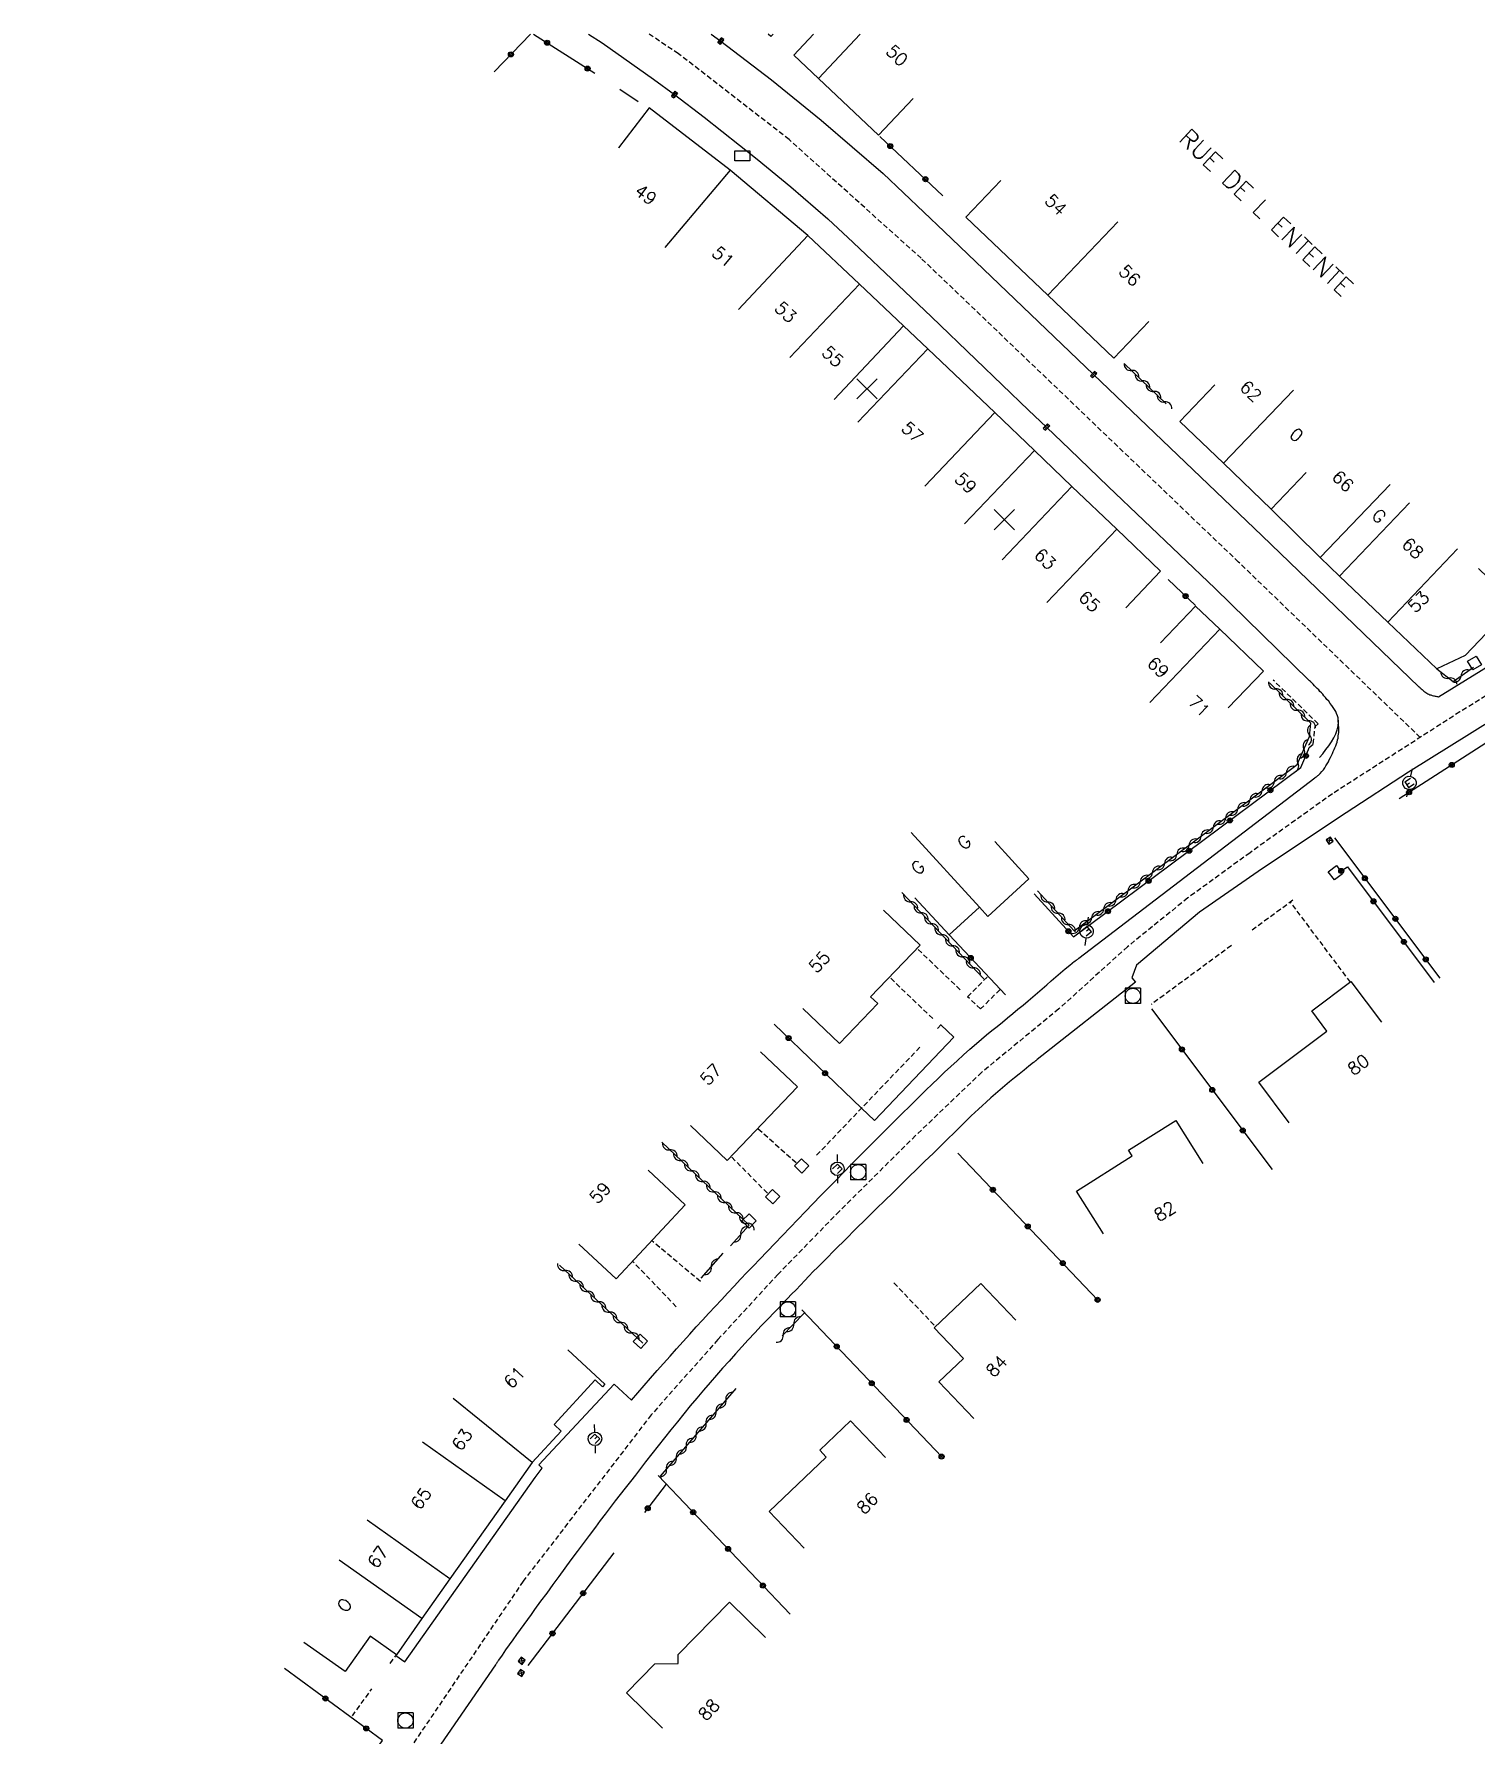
# Model space of a CAD drawing. Header units: millimetres. Extents: x 133016 to 134000, y 142000 to 143000.
# Drawn here: x 133298.5 to 133440.9, y 142832.2 to 143000 of the extents above; entities that cross this region are included whole.
import ezdxf
from ezdxf.enums import TextEntityAlignment as Align

# ---------------------------------------------------------------- set-up
doc = ezdxf.new("R2010")
doc.units = ezdxf.units.MM
doc.linetypes.add('DASHED', pattern=[0.75, 0.5, -0.25])
doc.layers.get('0').update_dxf_attribs({"linetype": 'CONTINUOUS'})
for name, color, linetype in [('W0001', 6, 'DASHED'), ('W0008', 7, 'CONTINUOUS'), ('W0100', 7, 'CONTINUOUS'), ('W0112', 1, 'DASHED'), ('W0310', 3, 'CONTINUOUS'), ('W0322', 7, 'CONTINUOUS'), ('W0330', 7, 'CONTINUOUS'), ('W0400', 7, 'CONTINUOUS'), ('W0420', 7, 'CONTINUOUS'), ('W0471', 7, 'CONTINUOUS'), ('W0989', 7, 'CONTINUOUS'), ('W0991', 7, 'CONTINUOUS'), ('W1102', 7, 'CONTINUOUS'), ('W1471', 7, 'CONTINUOUS')]:
    doc.layers.add(name, color=color, linetype=linetype)
doc.styles.get("Standard").update_dxf_attribs({"font": 'romans.shx', "width": 0.85})

# ---------------------------------------------------------------- blocks, each defined once
blk = doc.blocks.new('T400')
for p, q in [((-0.15, 0.3), (0.15, 0.3)), ((-0.15, -0.25), (-0.15, 0.3)), ((-0.15, 0.15), (0.15, 0.15)), ((-0.15, 0), (0.15, 0)), ((0.15, 0.3), (0.15, -0.25)), ((-0.15, -0.15), (0.15, -0.15)), ((-0.15, -0.25), (-0.15, -0.3)), ((-0.15, -0.3), (0.15, -0.3)), ((0.15, -0.3), (0.15, -0.25))]:
    blk.add_line(p, q)
blk = doc.blocks.new('T1471')
at = {"color": 0, "linetype": 'Continuous', "flags": 128}
blk.add_lwpolyline([(-0.75, -0.5), (-0.75, 0.5), (0.75, 0.5), (0.75, -0.5), (-0.75, -0.5)], dxfattribs=at)
blk = doc.blocks.new('t991o')
at = {"color": 0, "linetype": 'Continuous'}
for p, q in [((-1, 1), (1, -1)), ((-1, -1), (1, 1))]:
    blk.add_line(p, q, dxfattribs=at)
blk = doc.blocks.new('t310o')
at = {"color": 0, "linetype": 'Continuous'}
for centre, start, end in [((-0.5, 0.38), 216.8699, 323.1304), ((0.5, -0.37), 36.8699, 143.1303)]:
    blk.add_arc(centre, 0.625, start, end, dxfattribs=at)
blk = doc.blocks.new('t322o')
at = {"color": 0, "linetype": 'Continuous'}
for radius in [0.25, 0.15]:
    blk.add_circle((0, 0), radius, dxfattribs=at)
blk = doc.blocks.new('t112o')
at = {"color": 0, "linetype": 'Continuous'}
for p, q in [((-0.5, 0.5), (0.5, 0.5)), ((-0.5, -0.5), (-0.5, 0.5)), ((0.5, 0.5), (0.5, -0.5)), ((0.5, -0.5), (-0.5, -0.5))]:
    blk.add_line(p, q, dxfattribs=at)
blk = doc.blocks.new('T471')
for p, q in [((-0.333334, 0.333334), (-0.333334, -0.333334)), ((-0.333334, 0.333334), (0.333334, 0.333334)), ((-0.333334, 0), (0, 0)), ((0.500001, 0.500001), (1.000002, 1.000002)), ((-0.500001, -0.500001), (-1.000002, -1.000002)), ((-0.333334, -0.333334), (0.333334, -0.333334))]:
    blk.add_line(p, q)
blk.add_ellipse((0, 0), major_axis=(0.471405, 0.471405), ratio=1, start_param=5.4977871438, end_param=11.780972451)
blk = doc.blocks.new('T420')
for p, q in [((0.75, 0.75), (-0.75, 0.75)), ((-0.75, 0.75), (-0.75, -0.75)), ((0.75, 0.75), (0.75, -0.75)), ((0.75, -0.75), (-0.75, -0.75))]:
    blk.add_line(p, q)
blk.add_ellipse((0, 0), major_axis=(-0.53, 0.53), ratio=1, start_param=3.926991, end_param=10.210176)
blk = doc.blocks.new('t330o')
at = {"color": 0, "linetype": 'Continuous'}
for p, q in [((0.25, -0.25), (-0.25, 0.25)), ((-0.25, -0.25), (0.25, 0.25)), ((-0.25, 0.25), (-0.25, -0.25)), ((0.25, 0.25), (-0.25, 0.25)), ((0.25, -0.25), (0.25, 0.25)), ((-0.25, -0.25), (0.25, -0.25)), ((-0.25, -0.25), (-0.25, -0.25))]:
    blk.add_line(p, q, dxfattribs=at)

msp = doc.modelspace()

# ---------------------------------------------------------------- linework, layer by layer
at = {"layer": 'W0001'}
for points in [[(133550.3, 143000), (133518.09, 142980.6), (133508.23, 142975.72), (133439.31, 142933.11), (133426.73, 142925.03), (133418.59, 142919.22), (133412.45, 142914.75), (133406.5, 142909.94), (133399.72, 142903.81), (133392.11, 142897.55), (133385.58, 142891.31), (133378.06, 142883.85), (133371.98, 142877.61), (133366.06, 142871.17), (133359.47, 142863.74), (133346.83, 142847.33), (133335.13, 142830.05), (133313.63, 142799.42), (133307.94, 142791.81), (133295.81, 142775.91)], [(133417.46, 142947.9), (133386.13, 142977.87), (133373.09, 142989.58), (133362.17, 142998.05), (133359.25, 143000)], [(133435.39, 142930.6), (133417.46, 142947.9)]]:
    msp.add_lwpolyline(points, dxfattribs=at)
at = {"layer": 'W0008'}
for points in [[(133353.3, 143000), (133354.63, 142999.13), (133359.71, 142995.54), (133361.78, 142994.02), (133364.72, 142991.8), (133369.92, 142987.66), (133373.27, 142984.91), (133376.9, 142981.78), (133379.42, 142979.43), (133383.86, 142975.21), (133387.14, 142972.09), (133391.53, 142967.88), (133396.71, 142962.89), (133398.5, 142961.22), (133400.79, 142959.01), (133404.6, 142955.36), (133415.15, 142945.29)], [(133365.39, 143000), (133366.34, 142999.31), (133371.35, 142995.49), (133376.26, 142991.5), (133382.37, 142986.25), (133388.4, 142980.53), (133403.15, 142966.39), (133419.77, 142950.51)], [(133419.77, 142950.51), (133435.27, 142935.6), (133435.28, 142935.6), (133435.3, 142935.58), (133435.31, 142935.56), (133435.31, 142935.55), (133435.33, 142935.53), (133435.34, 142935.53), (133435.36, 142935.52), (133435.38, 142935.5), (133435.39, 142935.49), (133435.39, 142935.49), (133435.39, 142935.49), (133435.48, 142935.39), (133435.58, 142935.31), (133435.66, 142935.25), (133435.75, 142935.17), (133435.84, 142935.1), (133435.94, 142935.03), (133436.05, 142934.97), (133436.14, 142934.91), (133436.25, 142934.86), (133436.34, 142934.81), (133436.34, 142934.81), (133436.44, 142934.78), (133436.52, 142934.75), (133436.59, 142934.74), (133436.69, 142934.7), (133436.77, 142934.69), (133436.86, 142934.67), (133436.94, 142934.66), (133437.03, 142934.64), (133437.11, 142934.63), (133437.2, 142934.61), (133465.55, 142952.11)], [(133425.45, 142928.6), (133425.77, 142928.99), (133426.08, 142929.39), (133426.36, 142929.78), (133426.63, 142930.17), (133426.86, 142930.56), (133427.06, 142930.95), (133427.2, 142931.35), (133427.3, 142931.74), (133427.33, 142932.13), (133427.28, 142932.52), (133427.22, 142932.72), (133427.14, 142932.94), (133427.05, 142933.14), (133426.92, 142933.35), (133426.8, 142933.55), (133426.66, 142933.75), (133426.52, 142933.95), (133426.36, 142934.16), (133426.19, 142934.35), (133426.03, 142934.53), (133426.03, 142934.53), (133425.89, 142934.69), (133425.77, 142934.85), (133425.64, 142934.99), (133425.5, 142935.14), (133425.38, 142935.28), (133425.23, 142935.42), (133425.09, 142935.56), (133424.97, 142935.7), (133424.83, 142935.85), (133424.69, 142935.99), (133424.66, 142936), (133424.64, 142936.03), (133424.61, 142936.06), (133424.58, 142936.1), (133424.55, 142936.11), (133424.52, 142936.14), (133424.5, 142936.17), (133424.47, 142936.19), (133424.44, 142936.22), (133424.41, 142936.25), (133415.15, 142945.29)], [(133451.09, 142937.67), (133434.23, 142927.16), (133428.09, 142923.16), (133428.09, 142923.14), (133419.84, 142917.66), (133413.59, 142913.36), (133413.59, 142913.35), (133407.38, 142908.13), (133406.94, 142906.88), (133407.27, 142906.45), (133397.59, 142898.81), (133397.56, 142898.78), (133397.52, 142898.75), (133397.48, 142898.72), (133397.45, 142898.69), (133397.42, 142898.67), (133397.38, 142898.64), (133397.34, 142898.61), (133397.31, 142898.58), (133397.28, 142898.55), (133397.23, 142898.53), (133396.77, 142898.14), (133396.28, 142897.77), (133395.81, 142897.38), (133395.33, 142897), (133394.86, 142896.61), (133394.39, 142896.22), (133393.92, 142895.81), (133393.47, 142895.42), (133393, 142895.02), (133392.55, 142894.61), (133392.55, 142894.61), (133392.17, 142894.27), (133391.8, 142893.92), (133391.44, 142893.58), (133391.06, 142893.24), (133390.7, 142892.88), (133390.34, 142892.53), (133389.97, 142892.17), (133389.61, 142891.81), (133389.25, 142891.45), (133388.89, 142891.11), (133388.89, 142891.11), (133388.09, 142890.33), (133387.3, 142889.55), (133386.5, 142888.77), (133385.7, 142888), (133384.91, 142887.22), (133384.11, 142886.44), (133383.33, 142885.66), (133382.53, 142884.89), (133381.73, 142884.11), (133380.94, 142883.33), (133380.94, 142883.33), (133380.44, 142882.83), (133379.92, 142882.33), (133379.42, 142881.83), (133378.92, 142881.33), (133378.42, 142880.83), (133377.91, 142880.33), (133377.41, 142879.83), (133376.91, 142879.31), (133376.41, 142878.81), (133375.92, 142878.31), (133375.48, 142877.88), (133375.05, 142877.42), (133374.63, 142876.99), (133374.2, 142876.55), (133373.77, 142876.1), (133373.34, 142875.66), (133372.92, 142875.22), (133372.48, 142874.77), (133372.06, 142874.31), (133371.64, 142873.88), (133371.64, 142873.88), (133371, 142873.19), (133370.34, 142872.52), (133369.7, 142871.83), (133369.06, 142871.14), (133368.42, 142870.45), (133367.8, 142869.77), (133367.16, 142869.06), (133366.53, 142868.36), (133365.91, 142867.66), (133365.3, 142866.95), (133364.64, 142866.19), (133363.98, 142865.41), (133363.33, 142864.63), (133362.69, 142863.85), (133362.06, 142863.06), (133361.42, 142862.27), (133360.8, 142861.49), (133360.16, 142860.69), (133359.53, 142859.89), (133358.91, 142859.1), (133358.91, 142859.1), (133358.41, 142858.45), (133357.91, 142857.81), (133357.42, 142857.17), (133356.92, 142856.53), (133356.42, 142855.89), (133355.92, 142855.25), (133355.44, 142854.61), (133354.94, 142853.95), (133354.45, 142853.31), (133353.97, 142852.67), (133353.97, 142852.67), (133353.36, 142851.86), (133352.75, 142851.05), (133352.16, 142850.25), (133351.55, 142849.44), (133350.95, 142848.63), (133350.36, 142847.81), (133349.77, 142847), (133349.16, 142846.17), (133348.56, 142845.36), (133347.97, 142844.55), (133347.61, 142844.05), (133347.25, 142843.55), (133346.89, 142843.06), (133346.53, 142842.56), (133346.17, 142842.06), (133345.81, 142841.56), (133345.45, 142841.05), (133345.09, 142840.55), (133344.75, 142840.05), (133344.41, 142839.53), (133344.38, 142839.49), (133344.34, 142839.44), (133344.31, 142839.39), (133344.28, 142839.36), (133344.25, 142839.31), (133344.22, 142839.27), (133344.19, 142839.22), (133344.16, 142839.17), (133344.13, 142839.13), (133344.09, 142839.08)], [(133334.27, 142840), (133335.16, 142839.38), (133348.03, 142857.58), (133348.72, 142858.5), (133348.38, 142858.83), (133355.81, 142866.78), (133357.52, 142865.2), (133358.16, 142865.92), (133358.78, 142866.66), (133359.42, 142867.38), (133360.06, 142868.11), (133360.7, 142868.83), (133361.34, 142869.55), (133361.98, 142870.27), (133362.63, 142870.99), (133363.28, 142871.7), (133363.92, 142872.42), (133363.92, 142872.42), (133364.55, 142873.1), (133365.17, 142873.78), (133365.78, 142874.45), (133366.41, 142875.11), (133367.05, 142875.78), (133367.67, 142876.45), (133368.3, 142877.13), (133368.92, 142877.78), (133369.56, 142878.45), (133370.19, 142879.11), (133371.69, 142880.67), (133373.19, 142882.25), (133374.7, 142883.8), (133376.2, 142885.36), (133377.72, 142886.92), (133379.25, 142888.47), (133380.77, 142890), (133382.31, 142891.55), (133383.84, 142893.08), (133385.39, 142894.6), (133386, 142895.19), (133386.59, 142895.78), (133387.2, 142896.38), (133387.81, 142896.95), (133388.44, 142897.55), (133389.05, 142898.13), (133389.67, 142898.69), (133390.3, 142899.27), (133390.94, 142899.83), (133391.58, 142900.38), (133392.08, 142900.81), (133392.59, 142901.24), (133393.11, 142901.66), (133393.63, 142902.08), (133394.14, 142902.5), (133394.66, 142902.92), (133395.17, 142903.35), (133395.67, 142903.77), (133396.19, 142904.19), (133396.7, 142904.61), (133397.16, 142905), (133397.61, 142905.39), (133398.06, 142905.8), (133398.52, 142906.19), (133398.97, 142906.58), (133399.42, 142906.97), (133399.89, 142907.36), (133400.34, 142907.75), (133400.81, 142908.13), (133401.28, 142908.5), (133401.33, 142908.53), (133401.36, 142908.56), (133401.41, 142908.6), (133401.45, 142908.63), (133401.48, 142908.66), (133401.53, 142908.69), (133401.58, 142908.72), (133401.61, 142908.75), (133401.66, 142908.78), (133401.7, 142908.81), (133425, 142926.61), (133425, 142926.61), (133425.03, 142926.64), (133425.08, 142926.67), (133425.11, 142926.7), (133425.16, 142926.72), (133425.19, 142926.75), (133425.23, 142926.78), (133425.27, 142926.81), (133425.3, 142926.85), (133425.34, 142926.88), (133425.38, 142926.91), (133425.53, 142927.05), (133425.69, 142927.22), (133425.83, 142927.39), (133425.97, 142927.58), (133426.09, 142927.78), (133426.22, 142927.99), (133426.33, 142928.19), (133426.42, 142928.39), (133426.53, 142928.61), (133426.64, 142928.81), (133426.72, 142929.02), (133426.81, 142929.2), (133426.89, 142929.39), (133426.97, 142929.58), (133427.05, 142929.77), (133427.13, 142929.95), (133427.19, 142930.14), (133427.23, 142930.35), (133427.28, 142930.53), (133427.31, 142930.74), (133427.34, 142930.91), (133427.36, 142931.08), (133427.36, 142931.25), (133427.36, 142931.44), (133427.36, 142931.61), (133427.34, 142931.8), (133427.33, 142931.97), (133427.31, 142932.16), (133427.3, 142932.33), (133427.28, 142932.52)], [(133380.25, 142894), (133381.53, 142892.78), (133389.34, 142901.02), (133388.08, 142902.22)], [(133344.09, 142839.08), (133331.27, 142820.45), (133327.09, 142814.42), (133327.09, 142814.42), (133320.13, 142804.49), (133315.14, 142797.67), (133304, 142783), (133287.98, 142762.74)]]:
    msp.add_lwpolyline(points, dxfattribs=at)
at = {"layer": 'W0100'}
for points in [[(133375.51, 143000), (133373.54, 142997.92), (133375.98, 142995.61), (133381.9, 142990.01), (133385.34, 142993.64), (133385.34, 142993.64), (133385.34, 142993.64), (133385.34, 142993.64), (133385.34, 142993.64), (133385.34, 142993.64), (133385.34, 142993.64), (133385.34, 142993.64), (133385.34, 142993.64), (133385.34, 142993.64), (133385.34, 142993.64), (133385.34, 142993.64), (133385.34, 142993.64), (133385.34, 142993.64), (133385.34, 142993.64), (133385.34, 142993.64), (133385.34, 142993.64), (133385.34, 142993.64), (133385.34, 142993.64), (133385.34, 142993.64), (133385.34, 142993.64), (133385.34, 142993.64), (133385.34, 142993.64), (133385.34, 142993.64), (133385.34, 142993.64), (133385.34, 142993.64), (133385.34, 142993.64), (133385.34, 142993.64), (133385.34, 142993.64), (133385.34, 142993.64), (133385.34, 142993.64), (133385.34, 142993.64), (133385.34, 142993.64), (133385.34, 142993.64), (133385.34, 142993.64), (133385.34, 142993.64), (133385.34, 142993.64), (133385.34, 142993.64), (133385.34, 142993.64), (133385.34, 142993.64), (133385.34, 142993.64), (133385.34, 142993.64), (133385.34, 142993.64), (133385.34, 142993.64), (133385.34, 142993.64), (133385.34, 142993.64), (133385.34, 142993.64), (133385.34, 142993.64), (133385.34, 142993.64), (133385.34, 142993.64), (133385.34, 142993.64), (133385.34, 142993.64), (133385.34, 142993.64), (133385.34, 142993.64), (133385.34, 142993.64), (133385.34, 142993.64), (133385.34, 142993.64), (133385.34, 142993.64), (133385.34, 142993.64), (133385.34, 142993.64), (133385.34, 142993.64), (133385.34, 142993.64), (133385.34, 142993.64), (133385.34, 142993.64), (133385.34, 142993.64), (133385.34, 142993.64), (133385.34, 142993.64), (133385.34, 142993.64), (133385.34, 142993.64), (133385.34, 142993.64), (133385.34, 142993.64), (133385.34, 142993.64), (133385.34, 142993.64), (133385.34, 142993.64), (133385.34, 142993.64), (133385.34, 142993.64), (133385.34, 142993.64), (133385.34, 142993.64), (133385.34, 142993.64), (133385.34, 142993.64), (133385.34, 142993.64), (133385.34, 142993.64), (133385.34, 142993.64), (133385.34, 142993.64), (133385.34, 142993.64), (133385.34, 142993.64), (133385.34, 142993.64), (133385.34, 142993.64), (133385.34, 142993.64), (133385.34, 142993.64), (133385.34, 142993.64), (133385.34, 142993.64), (133385.34, 142993.64), (133385.34, 142993.64), (133385.34, 142993.64), (133385.34, 142993.64), (133385.34, 142993.64), (133385.34, 142993.64), (133385.34, 142993.64), (133385.34, 142993.64), (133385.34, 142993.64), (133385.34, 142993.64), (133385.34, 142993.64), (133385.34, 142993.64), (133385.34, 142993.64), (133385.34, 142993.64), (133385.34, 142993.64), (133385.34, 142993.64), (133385.34, 142993.64), (133385.34, 142993.64), (133385.34, 142993.64), (133385.34, 142993.64), (133385.34, 142993.64), (133385.34, 142993.64), (133385.34, 142993.64), (133385.34, 142993.64)], [(133406.32, 142943.39), (133409.77, 142947), (133405.43, 142951.15), (133401.01, 142955.36), (133397.33, 142958.89), (133393.4, 142962.64), (133386.79, 142968.93), (133384.39, 142971.2), (133380.04, 142975.33), (133374.94, 142980.12), (133367.27, 142986.57), (133359.29, 142992.73), (133356.24, 142988.77), (133356.24, 142988.77), (133356.24, 142988.77), (133356.24, 142988.77), (133356.24, 142988.77), (133356.24, 142988.77), (133356.24, 142988.77), (133356.24, 142988.77), (133356.24, 142988.77), (133356.24, 142988.77), (133356.24, 142988.77), (133356.24, 142988.77), (133356.24, 142988.77), (133356.24, 142988.77), (133356.24, 142988.77), (133356.24, 142988.77), (133356.24, 142988.77), (133356.24, 142988.77), (133356.24, 142988.77), (133356.24, 142988.77), (133356.24, 142988.77), (133356.24, 142988.77), (133356.24, 142988.77), (133356.24, 142988.77), (133356.24, 142988.77), (133356.24, 142988.77), (133356.24, 142988.77), (133356.24, 142988.77), (133356.24, 142988.77), (133356.24, 142988.77), (133356.24, 142988.77), (133356.24, 142988.77), (133356.24, 142988.77), (133356.24, 142988.77), (133356.24, 142988.77), (133356.24, 142988.77), (133356.24, 142988.77), (133356.24, 142988.77), (133356.24, 142988.77), (133356.24, 142988.77), (133356.24, 142988.77), (133356.24, 142988.77), (133356.24, 142988.77), (133356.24, 142988.77), (133356.24, 142988.77), (133356.24, 142988.77), (133356.24, 142988.77), (133356.24, 142988.77), (133356.24, 142988.77), (133356.24, 142988.77), (133356.24, 142988.77), (133356.24, 142988.77), (133356.24, 142988.77), (133356.24, 142988.77), (133356.24, 142988.77), (133356.24, 142988.77), (133356.24, 142988.77), (133356.24, 142988.77), (133356.24, 142988.77), (133356.24, 142988.77), (133356.24, 142988.77), (133356.24, 142988.77), (133356.24, 142988.77), (133356.24, 142988.77), (133356.24, 142988.77), (133356.24, 142988.77), (133356.24, 142988.77), (133356.24, 142988.77), (133356.24, 142988.77), (133356.24, 142988.77), (133356.24, 142988.77), (133356.24, 142988.77), (133356.24, 142988.77), (133356.24, 142988.77), (133356.24, 142988.77), (133356.24, 142988.77), (133356.24, 142988.77), (133356.24, 142988.77), (133356.24, 142988.77), (133356.24, 142988.77), (133356.24, 142988.77), (133356.24, 142988.77), (133356.24, 142988.77), (133356.24, 142988.77), (133356.24, 142988.77), (133356.24, 142988.77), (133356.24, 142988.77), (133356.24, 142988.77), (133356.24, 142988.77), (133356.24, 142988.77), (133356.24, 142988.77), (133356.24, 142988.77), (133356.24, 142988.77), (133356.24, 142988.77), (133356.24, 142988.77), (133356.24, 142988.77), (133356.24, 142988.77), (133356.24, 142988.77), (133356.24, 142988.77), (133356.24, 142988.77), (133356.24, 142988.77), (133356.24, 142988.77), (133356.24, 142988.77), (133356.24, 142988.77), (133356.24, 142988.77), (133356.24, 142988.77), (133356.24, 142988.77), (133356.24, 142988.77)], [(133394, 142985.56), (133390.55, 142981.94), (133398.64, 142974.22), (133405.15, 142968), (133408.6, 142971.62), (133408.6, 142971.62), (133408.6, 142971.62), (133408.6, 142971.62), (133408.6, 142971.62), (133408.6, 142971.62), (133408.6, 142971.62), (133408.6, 142971.62), (133408.6, 142971.62), (133408.6, 142971.62), (133408.6, 142971.62), (133408.6, 142971.62), (133408.6, 142971.62), (133408.6, 142971.62), (133408.6, 142971.62), (133408.6, 142971.62), (133408.6, 142971.62), (133408.6, 142971.62), (133408.6, 142971.62), (133408.6, 142971.62), (133408.6, 142971.62), (133408.6, 142971.62), (133408.6, 142971.62), (133408.6, 142971.62), (133408.6, 142971.62), (133408.6, 142971.62), (133408.6, 142971.62), (133408.6, 142971.62), (133408.6, 142971.62), (133408.6, 142971.62), (133408.6, 142971.62), (133408.6, 142971.62), (133408.6, 142971.62), (133408.6, 142971.62), (133408.6, 142971.62), (133408.6, 142971.62), (133408.6, 142971.62), (133408.6, 142971.62), (133408.6, 142971.62), (133408.6, 142971.62), (133408.6, 142971.62), (133408.6, 142971.62), (133408.6, 142971.62), (133408.6, 142971.62), (133408.6, 142971.62), (133408.6, 142971.62), (133408.6, 142971.62), (133408.6, 142971.62), (133408.6, 142971.62), (133408.6, 142971.62), (133408.6, 142971.62), (133408.6, 142971.62), (133408.6, 142971.62), (133408.6, 142971.62), (133408.6, 142971.62), (133408.6, 142971.62), (133408.6, 142971.62), (133408.6, 142971.62), (133408.6, 142971.62), (133408.6, 142971.62), (133408.6, 142971.62), (133408.6, 142971.62), (133408.6, 142971.62), (133408.6, 142971.62), (133408.6, 142971.62), (133408.6, 142971.62), (133408.6, 142971.62), (133408.6, 142971.62), (133408.6, 142971.62), (133408.6, 142971.62), (133408.6, 142971.62), (133408.6, 142971.62), (133408.6, 142971.62), (133408.6, 142971.62), (133408.6, 142971.62), (133408.6, 142971.62), (133408.6, 142971.62), (133408.6, 142971.62), (133408.6, 142971.62), (133408.6, 142971.62), (133408.6, 142971.62), (133408.6, 142971.62), (133408.6, 142971.62), (133408.6, 142971.62), (133408.6, 142971.62), (133408.6, 142971.62), (133408.6, 142971.62), (133408.6, 142971.62), (133408.6, 142971.62), (133408.6, 142971.62), (133408.6, 142971.62), (133408.6, 142971.62), (133408.6, 142971.62), (133408.6, 142971.62), (133408.6, 142971.62), (133408.6, 142971.62), (133408.6, 142971.62), (133408.6, 142971.62), (133408.6, 142971.62), (133408.6, 142971.62), (133408.6, 142971.62), (133408.6, 142971.62), (133408.6, 142971.62), (133408.6, 142971.62), (133408.6, 142971.62), (133408.6, 142971.62), (133408.6, 142971.62), (133408.6, 142971.62), (133408.6, 142971.62), (133408.6, 142971.62), (133408.6, 142971.62), (133408.6, 142971.62), (133408.6, 142971.62), (133408.6, 142971.62), (133408.6, 142971.62), (133408.6, 142971.62)], [(133415.12, 142965.39), (133411.67, 142961.78), (133415.98, 142957.64), (133420.69, 142953.13), (133424.15, 142956.74), (133424.15, 142956.74), (133424.15, 142956.74), (133424.15, 142956.74), (133424.15, 142956.74), (133424.15, 142956.74), (133424.15, 142956.74), (133424.15, 142956.74), (133424.15, 142956.74), (133424.15, 142956.74), (133424.15, 142956.74), (133424.15, 142956.74), (133424.15, 142956.74), (133424.15, 142956.74), (133424.15, 142956.74), (133424.15, 142956.74), (133424.15, 142956.74), (133424.15, 142956.74), (133424.15, 142956.74), (133424.15, 142956.74), (133424.15, 142956.74), (133424.15, 142956.74), (133424.15, 142956.74), (133424.15, 142956.74), (133424.15, 142956.74), (133424.15, 142956.74), (133424.15, 142956.74), (133424.15, 142956.74), (133424.15, 142956.74), (133424.15, 142956.74), (133424.15, 142956.74), (133424.15, 142956.74), (133424.15, 142956.74), (133424.15, 142956.74), (133424.15, 142956.74), (133424.15, 142956.74), (133424.15, 142956.74), (133424.15, 142956.74), (133424.15, 142956.74), (133424.15, 142956.74), (133424.15, 142956.74), (133424.15, 142956.74), (133424.15, 142956.74), (133424.15, 142956.74), (133424.15, 142956.74), (133424.15, 142956.74), (133424.15, 142956.74), (133424.15, 142956.74), (133424.15, 142956.74), (133424.15, 142956.74), (133424.15, 142956.74), (133424.15, 142956.74), (133424.15, 142956.74), (133424.15, 142956.74), (133424.15, 142956.74), (133424.15, 142956.74), (133424.15, 142956.74), (133424.15, 142956.74), (133424.15, 142956.74), (133424.15, 142956.74), (133424.15, 142956.74), (133424.15, 142956.74), (133424.15, 142956.74), (133424.15, 142956.74), (133424.15, 142956.74), (133424.15, 142956.74), (133424.15, 142956.74), (133424.15, 142956.74), (133424.15, 142956.74), (133424.15, 142956.74), (133424.15, 142956.74), (133424.15, 142956.74), (133424.15, 142956.74), (133424.15, 142956.74), (133424.15, 142956.74), (133424.15, 142956.74), (133424.15, 142956.74), (133424.15, 142956.74), (133424.15, 142956.74), (133424.15, 142956.74), (133424.15, 142956.74), (133424.15, 142956.74), (133424.15, 142956.74), (133424.15, 142956.74), (133424.15, 142956.74), (133424.15, 142956.74), (133424.15, 142956.74), (133424.15, 142956.74), (133424.15, 142956.74), (133424.15, 142956.74), (133424.15, 142956.74), (133424.15, 142956.74), (133424.15, 142956.74), (133424.15, 142956.74), (133424.15, 142956.74), (133424.15, 142956.74), (133424.15, 142956.74), (133424.15, 142956.74), (133424.15, 142956.74), (133424.15, 142956.74), (133424.15, 142956.74), (133424.15, 142956.74), (133424.15, 142956.74), (133424.15, 142956.74), (133424.15, 142956.74), (133424.15, 142956.74), (133424.15, 142956.74), (133424.15, 142956.74), (133424.15, 142956.74), (133424.15, 142956.74), (133424.15, 142956.74), (133424.15, 142956.74), (133424.15, 142956.74), (133424.15, 142956.74), (133424.15, 142956.74), (133424.15, 142956.74)], [(133441.14, 142947.27), (133444.75, 142943.81), (133439.84, 142938.69), (133437.05, 142937.35), (133432.19, 142941.95), (133427.41, 142946.52), (133425.52, 142948.35), (133420.69, 142953.13)], [(133409.77, 142939.92), (133413.22, 142943.55), (133415.61, 142941.27), (133419.91, 142937.13), (133416.45, 142933.52)], [(133385.5, 142914.78), (133388.88, 142911.1), (133391.88, 142913.83), (133392.7, 142912.92), (133396.77, 142916.64), (133393.39, 142920.33)], [(133374.45, 142903.85), (133378.06, 142900.39), (133381.84, 142904.33), (133381.14, 142905), (133386.03, 142910.11), (133382.42, 142913.56)], [(133422.45, 142892.56), (133419.45, 142896.56), (133426.17, 142901.61), (133424.69, 142903.6), (133428.56, 142906.5), (133431.56, 142902.5)], [(133363.36, 142892.31), (133366.98, 142888.86), (133373.91, 142896.11), (133370.28, 142899.56)], [(133404.13, 142881.61), (133401.47, 142885.83), (133406.97, 142889.3), (133406.61, 142889.86), (133411.27, 142892.8), (133413.92, 142888.56)], [(133352.34, 142880.6), (133356, 142877.17), (133362.83, 142884.47), (133359.17, 142887.88)], [(133391.33, 142863.39), (133387.88, 142867.02), (133390.3, 142869.31), (133387.42, 142872.33), (133392.03, 142876.7), (133395.48, 142873.1)], [(133351.23, 142870.17), (133354.89, 142866.77), (133354.67, 142866.53), (133353.95, 142867.19), (133349.88, 142862.81), (133350.59, 142862.14), (133347.72, 142859.05), (133345.06, 142855.28), (133339.61, 142847.56), (133336.83, 142843.64), (133334.33, 142840.08), (133331.72, 142841.91), (133329.27, 142838.42), (133325.19, 142841.3)], [(133374.56, 142850.58), (133371.13, 142854.2), (133376.75, 142859.58), (133376.11, 142860.27), (133379.16, 142863.16), (133382.59, 142859.55)], [(133360.58, 142832.83), (133357.02, 142836.33), (133359.83, 142839.19), (133362.13, 142839.22), (133362.13, 142840.1), (133367.19, 142845.27), (133370.75, 142841.77)]]:
    msp.add_lwpolyline(points, dxfattribs=at)
at = {"layer": 'W0112'}
for points in [[(133371.28, 142999.75), (133371.01, 143000)], [(133371.28, 142999.75), (133371.51, 143000)], [(133424.38, 142929.41), (133424.44, 142929.61), (133424.84, 142929.97), (133425.02, 142931.66), (133425.31, 142931.95), (133420.89, 142936.24)], [(133422.83, 142914.52), (133418.61, 142911.44)], [(133428.5, 142906.45), (133422.58, 142914.35)], [(133416.75, 142910.06), (133408.84, 142904.25)], [(133389.98, 142905.69), (133385.72, 142909.78)], [(133387.27, 142902.85), (133383, 142906.94)], [(133393.91, 142905.72), (133392, 142903.8), (133390.7, 142905), (133392.69, 142907)], [(133387.75, 142901.88), (133388.14, 142902.31)], [(133375.81, 142889.36), (133386.13, 142900.17)], [(133373.78, 142888.61), (133369.98, 142892)], [(133370.94, 142885.63), (133367.36, 142889.25)], [(133364.34, 142876.91), (133359.52, 142880.94)], [(133361.94, 142874.41), (133357.63, 142878.92)], [(133383.44, 142876.77), (133387.55, 142872.44)], [(133333.72, 142839.22), (133334.33, 142840.08)], [(133329.97, 142834.05), (133331.91, 142836.72)]]:
    msp.add_lwpolyline(points, dxfattribs=at)
at = {"layer": 'W0310'}
for points in [[(133406.17, 142967.49), (133410.33, 142963.52), (133410.33, 142963.52), (133410.33, 142963.52), (133410.33, 142963.52), (133410.33, 142963.52), (133410.33, 142963.52), (133410.33, 142963.52), (133410.33, 142963.52), (133410.33, 142963.52), (133410.33, 142963.52), (133410.33, 142963.52), (133410.33, 142963.52), (133410.33, 142963.52), (133410.33, 142963.52), (133410.33, 142963.52), (133410.33, 142963.52), (133410.33, 142963.52), (133410.33, 142963.52), (133410.33, 142963.52), (133410.33, 142963.52), (133410.33, 142963.52), (133410.33, 142963.52), (133410.33, 142963.52), (133410.33, 142963.52), (133410.33, 142963.52), (133410.33, 142963.52), (133410.33, 142963.52), (133410.33, 142963.52), (133410.33, 142963.52), (133410.33, 142963.52), (133410.33, 142963.52), (133410.33, 142963.52), (133410.33, 142963.52), (133410.33, 142963.52), (133410.33, 142963.52), (133410.33, 142963.52), (133410.33, 142963.52), (133410.33, 142963.52), (133410.33, 142963.52), (133410.33, 142963.52), (133410.33, 142963.52), (133410.33, 142963.52), (133410.33, 142963.52), (133410.33, 142963.52), (133410.33, 142963.52), (133410.33, 142963.52), (133410.33, 142963.52), (133410.33, 142963.52), (133410.33, 142963.52), (133410.33, 142963.52), (133410.33, 142963.52), (133410.33, 142963.52), (133410.33, 142963.52), (133410.33, 142963.52), (133410.33, 142963.52), (133410.33, 142963.52), (133410.33, 142963.52), (133410.33, 142963.52), (133410.33, 142963.52), (133410.33, 142963.52), (133410.33, 142963.52), (133410.33, 142963.52), (133410.33, 142963.52), (133410.33, 142963.52), (133410.33, 142963.52), (133410.33, 142963.52), (133410.33, 142963.52), (133410.33, 142963.52), (133410.33, 142963.52), (133410.33, 142963.52), (133410.33, 142963.52), (133410.33, 142963.52), (133410.33, 142963.52), (133410.33, 142963.52), (133410.33, 142963.52), (133410.33, 142963.52), (133410.33, 142963.52), (133410.33, 142963.52), (133410.33, 142963.52), (133410.33, 142963.52), (133410.33, 142963.52), (133410.33, 142963.52), (133410.33, 142963.52), (133410.33, 142963.52), (133410.33, 142963.52), (133410.33, 142963.52), (133410.33, 142963.52), (133410.33, 142963.52), (133410.33, 142963.52), (133410.33, 142963.52), (133410.33, 142963.52), (133410.33, 142963.52), (133410.33, 142963.52), (133410.33, 142963.52), (133410.33, 142963.52), (133410.33, 142963.52), (133410.33, 142963.52), (133410.33, 142963.52), (133410.33, 142963.52), (133410.33, 142963.52)], [(133410.33, 142963.52), (133410.33, 142963.52), (133410.33, 142963.52), (133410.33, 142963.52), (133410.33, 142963.52), (133410.33, 142963.52), (133410.33, 142963.52), (133410.33, 142963.52), (133410.33, 142963.52), (133410.33, 142963.52), (133410.33, 142963.52), (133410.33, 142963.52), (133410.33, 142963.52), (133410.33, 142963.52), (133410.33, 142963.52), (133410.33, 142963.52), (133410.33, 142963.52), (133410.33, 142963.52), (133410.33, 142963.52), (133410.33, 142963.52)], [(133437.05, 142937.35), (133438.66, 142936.11), (133440.66, 142937.53)], [(133397.61, 142915.45), (133401.23, 142911.5), (133423.25, 142927.91), (133424.45, 142930.7), (133424.59, 142931.99), (133420.52, 142935.99)], [(133392.31, 142906.77), (133384.23, 142915.28)], [(133367.31, 142880.44), (133369.13, 142882.45), (133360.52, 142890.66)], [(133364.42, 142877.22), (133366.58, 142879.69)], [(133358.64, 142870.81), (133350.41, 142878.52)], [(133374.59, 142873.78), (133372.42, 142871.55)], [(133367.83, 142866.35), (133360.36, 142857.69)]]:
    msp.add_lwpolyline(points, dxfattribs=at)
at = {"layer": 'W0322'}
for points in [[(133343.98, 142996.27), (133347.56, 143000)], [(133347.84, 143000), (133353.92, 142996.13), (133353.92, 142996.13), (133353.92, 142996.13), (133353.92, 142996.13), (133353.92, 142996.13), (133353.92, 142996.13), (133353.92, 142996.13), (133353.92, 142996.13), (133353.92, 142996.13), (133353.92, 142996.13), (133353.92, 142996.13), (133353.92, 142996.13), (133353.92, 142996.13), (133353.92, 142996.13), (133353.92, 142996.13), (133353.92, 142996.13), (133353.92, 142996.13), (133353.92, 142996.13), (133353.92, 142996.13), (133353.92, 142996.13), (133353.92, 142996.13), (133353.92, 142996.13), (133353.92, 142996.13), (133353.92, 142996.13), (133353.92, 142996.13), (133353.92, 142996.13), (133353.92, 142996.13), (133353.92, 142996.13), (133353.92, 142996.13), (133353.92, 142996.13), (133353.92, 142996.13), (133353.92, 142996.13), (133353.92, 142996.13), (133353.92, 142996.13), (133353.92, 142996.13), (133353.92, 142996.13), (133353.92, 142996.13), (133353.92, 142996.13), (133353.92, 142996.13), (133353.92, 142996.13), (133353.92, 142996.13), (133353.92, 142996.13), (133353.92, 142996.13), (133353.92, 142996.13), (133353.92, 142996.13), (133353.92, 142996.13), (133353.92, 142996.13), (133353.92, 142996.13), (133353.92, 142996.13), (133353.92, 142996.13), (133353.92, 142996.13), (133353.92, 142996.13), (133353.92, 142996.13), (133353.92, 142996.13), (133353.92, 142996.13), (133353.92, 142996.13), (133353.92, 142996.13), (133353.92, 142996.13), (133353.92, 142996.13), (133353.92, 142996.13), (133353.92, 142996.13), (133353.92, 142996.13), (133353.92, 142996.13), (133353.92, 142996.13), (133353.92, 142996.13), (133353.92, 142996.13), (133353.92, 142996.13), (133353.92, 142996.13), (133353.92, 142996.13), (133353.92, 142996.13), (133353.92, 142996.13), (133353.92, 142996.13), (133353.92, 142996.13), (133353.92, 142996.13), (133353.92, 142996.13), (133353.92, 142996.13), (133353.92, 142996.13), (133353.92, 142996.13), (133353.92, 142996.13), (133353.92, 142996.13), (133353.92, 142996.13), (133353.92, 142996.13), (133353.92, 142996.13), (133353.92, 142996.13), (133353.92, 142996.13), (133353.92, 142996.13), (133353.92, 142996.13), (133353.92, 142996.13), (133353.92, 142996.13), (133353.92, 142996.13), (133353.92, 142996.13), (133353.92, 142996.13), (133353.92, 142996.13), (133353.92, 142996.13), (133353.92, 142996.13), (133353.92, 142996.13), (133353.92, 142996.13), (133353.92, 142996.13), (133353.92, 142996.13)], [(133353.92, 142996.13), (133353.92, 142996.13), (133353.92, 142996.13), (133353.92, 142996.13), (133353.92, 142996.13), (133353.92, 142996.13), (133353.92, 142996.13), (133353.92, 142996.13), (133353.92, 142996.13), (133353.92, 142996.13), (133353.92, 142996.13), (133353.92, 142996.13), (133353.92, 142996.13), (133353.92, 142996.13), (133353.92, 142996.13), (133353.92, 142996.13), (133353.92, 142996.13), (133353.92, 142996.13), (133353.92, 142996.13), (133353.92, 142996.13)], [(133358.19, 142993.32), (133358.19, 142993.32), (133358.19, 142993.32), (133358.19, 142993.32), (133358.19, 142993.32), (133358.19, 142993.32), (133358.19, 142993.32), (133358.19, 142993.32), (133358.19, 142993.32), (133358.19, 142993.32), (133358.19, 142993.32), (133358.19, 142993.32), (133358.19, 142993.32), (133358.19, 142993.32), (133358.19, 142993.32), (133358.19, 142993.32), (133358.19, 142993.32), (133358.19, 142993.32), (133358.19, 142993.32), (133356.38, 142994.54)], [(133358.19, 142993.32), (133358.19, 142993.32), (133358.19, 142993.32), (133358.19, 142993.32), (133358.19, 142993.32), (133358.19, 142993.32), (133358.19, 142993.32), (133358.19, 142993.32), (133358.19, 142993.32), (133358.19, 142993.32), (133358.19, 142993.32), (133358.19, 142993.32), (133358.19, 142993.32), (133358.19, 142993.32), (133358.19, 142993.32), (133358.19, 142993.32), (133358.19, 142993.32), (133358.19, 142993.32), (133358.19, 142993.32), (133358.19, 142993.32), (133358.19, 142993.32), (133358.19, 142993.32), (133358.19, 142993.32), (133358.19, 142993.32), (133358.19, 142993.32), (133358.19, 142993.32), (133358.19, 142993.32), (133358.19, 142993.32), (133358.19, 142993.32), (133358.19, 142993.32), (133358.19, 142993.32), (133358.19, 142993.32), (133358.19, 142993.32), (133358.19, 142993.32), (133358.19, 142993.32), (133358.19, 142993.32), (133358.19, 142993.32), (133358.19, 142993.32), (133358.19, 142993.32), (133358.19, 142993.32), (133358.19, 142993.32), (133358.19, 142993.32), (133358.19, 142993.32), (133358.19, 142993.32), (133358.19, 142993.32), (133358.19, 142993.32), (133358.19, 142993.32), (133358.19, 142993.32), (133358.19, 142993.32), (133358.19, 142993.32), (133358.19, 142993.32), (133358.19, 142993.32), (133358.19, 142993.32), (133358.19, 142993.32), (133358.19, 142993.32), (133358.19, 142993.32), (133358.19, 142993.32), (133358.19, 142993.32), (133358.19, 142993.32), (133358.19, 142993.32), (133358.19, 142993.32), (133358.19, 142993.32), (133358.19, 142993.32), (133358.19, 142993.32), (133358.19, 142993.32), (133358.19, 142993.32), (133358.19, 142993.32), (133358.19, 142993.32), (133358.19, 142993.32), (133358.19, 142993.32), (133358.19, 142993.32), (133358.19, 142993.32), (133358.19, 142993.32), (133358.19, 142993.32), (133358.19, 142993.32), (133358.19, 142993.32), (133358.19, 142993.32), (133358.19, 142993.32), (133358.19, 142993.32), (133358.19, 142993.32), (133358.19, 142993.32), (133358.19, 142993.32), (133358.19, 142993.32), (133358.19, 142993.32), (133358.19, 142993.32), (133358.19, 142993.32), (133358.19, 142993.32), (133358.19, 142993.32), (133358.19, 142993.32), (133358.19, 142993.32), (133358.19, 142993.32), (133358.19, 142993.32), (133358.19, 142993.32), (133358.19, 142993.32), (133358.19, 142993.32), (133358.19, 142993.32), (133358.19, 142993.32), (133358.19, 142993.32), (133358.19, 142993.32), (133358.19, 142993.32), (133358.19, 142993.32)], [(133388.27, 142984.05), (133388.27, 142984.05), (133388.27, 142984.05), (133388.27, 142984.05), (133388.27, 142984.05), (133388.27, 142984.05), (133388.27, 142984.05), (133388.27, 142984.05), (133388.27, 142984.05), (133388.27, 142984.05), (133388.27, 142984.05), (133388.27, 142984.05), (133388.27, 142984.05), (133388.27, 142984.05), (133388.27, 142984.05), (133388.27, 142984.05), (133388.27, 142984.05), (133388.27, 142984.05), (133388.27, 142984.05), (133382.05, 142989.9)], [(133388.27, 142984.05), (133388.27, 142984.05), (133388.27, 142984.05), (133388.27, 142984.05), (133388.27, 142984.05), (133388.27, 142984.05), (133388.27, 142984.05), (133388.27, 142984.05), (133388.27, 142984.05), (133388.27, 142984.05), (133388.27, 142984.05), (133388.27, 142984.05), (133388.27, 142984.05), (133388.27, 142984.05), (133388.27, 142984.05), (133388.27, 142984.05), (133388.27, 142984.05), (133388.27, 142984.05), (133388.27, 142984.05), (133388.27, 142984.05), (133388.27, 142984.05), (133388.27, 142984.05), (133388.27, 142984.05), (133388.27, 142984.05), (133388.27, 142984.05), (133388.27, 142984.05), (133388.27, 142984.05), (133388.27, 142984.05), (133388.27, 142984.05), (133388.27, 142984.05), (133388.27, 142984.05), (133388.27, 142984.05), (133388.27, 142984.05), (133388.27, 142984.05), (133388.27, 142984.05), (133388.27, 142984.05), (133388.27, 142984.05), (133388.27, 142984.05), (133388.27, 142984.05), (133388.27, 142984.05), (133388.27, 142984.05), (133388.27, 142984.05), (133388.27, 142984.05), (133388.27, 142984.05), (133388.27, 142984.05), (133388.27, 142984.05), (133388.27, 142984.05), (133388.27, 142984.05), (133388.27, 142984.05), (133388.27, 142984.05), (133388.27, 142984.05), (133388.27, 142984.05), (133388.27, 142984.05), (133388.27, 142984.05), (133388.27, 142984.05), (133388.27, 142984.05), (133388.27, 142984.05), (133388.27, 142984.05), (133388.27, 142984.05), (133388.27, 142984.05), (133388.27, 142984.05), (133388.27, 142984.05), (133388.27, 142984.05), (133388.27, 142984.05), (133388.27, 142984.05), (133388.27, 142984.05), (133388.27, 142984.05), (133388.27, 142984.05), (133388.27, 142984.05), (133388.27, 142984.05), (133388.27, 142984.05), (133388.27, 142984.05), (133388.27, 142984.05), (133388.27, 142984.05), (133388.27, 142984.05), (133388.27, 142984.05), (133388.27, 142984.05), (133388.27, 142984.05), (133388.27, 142984.05), (133388.27, 142984.05), (133388.27, 142984.05), (133388.27, 142984.05), (133388.27, 142984.05), (133388.27, 142984.05), (133388.27, 142984.05), (133388.27, 142984.05), (133388.27, 142984.05), (133388.27, 142984.05), (133388.27, 142984.05), (133388.27, 142984.05), (133388.27, 142984.05), (133388.27, 142984.05), (133388.27, 142984.05), (133388.27, 142984.05), (133388.27, 142984.05), (133388.27, 142984.05), (133388.27, 142984.05), (133388.27, 142984.05), (133388.27, 142984.05), (133388.27, 142984.05), (133388.27, 142984.05)], [(133516.94, 142958), (133512.09, 142967.97), (133509.75, 142972.33), (133483.38, 142956.05), (133452.16, 142936.63), (133433.31, 142924.55)], [(133410.51, 142946.18), (133410.51, 142946.18), (133410.51, 142946.18), (133410.51, 142946.18), (133410.51, 142946.18), (133410.51, 142946.18), (133410.51, 142946.18), (133410.51, 142946.18), (133410.51, 142946.18), (133410.51, 142946.18), (133410.51, 142946.18), (133410.51, 142946.18), (133410.51, 142946.18), (133410.51, 142946.18), (133410.51, 142946.18), (133410.51, 142946.18), (133410.51, 142946.18), (133410.51, 142946.18), (133410.51, 142946.18), (133410.51, 142946.18), (133410.51, 142946.18), (133410.51, 142946.18), (133410.51, 142946.18), (133410.51, 142946.18), (133410.51, 142946.18), (133410.51, 142946.18), (133410.51, 142946.18), (133410.51, 142946.18), (133410.51, 142946.18), (133410.51, 142946.18), (133410.51, 142946.18), (133410.51, 142946.18), (133410.51, 142946.18), (133410.51, 142946.18), (133410.51, 142946.18), (133410.51, 142946.18), (133410.51, 142946.18), (133410.51, 142946.18), (133410.51, 142946.18), (133410.51, 142946.18), (133410.51, 142946.18), (133410.51, 142946.18), (133410.51, 142946.18), (133410.51, 142946.18), (133410.51, 142946.18), (133410.51, 142946.18), (133410.51, 142946.18), (133410.51, 142946.18), (133410.51, 142946.18), (133410.51, 142946.18), (133410.51, 142946.18), (133410.51, 142946.18), (133410.51, 142946.18), (133410.51, 142946.18), (133410.51, 142946.18), (133410.51, 142946.18), (133410.51, 142946.18), (133410.51, 142946.18), (133410.51, 142946.18), (133410.51, 142946.18), (133410.51, 142946.18), (133410.51, 142946.18), (133410.51, 142946.18), (133410.51, 142946.18), (133410.51, 142946.18), (133410.51, 142946.18), (133410.51, 142946.18), (133410.51, 142946.18), (133410.51, 142946.18), (133410.51, 142946.18), (133410.51, 142946.18), (133410.51, 142946.18), (133410.51, 142946.18), (133410.51, 142946.18), (133410.51, 142946.18), (133410.51, 142946.18), (133410.51, 142946.18), (133410.51, 142946.18), (133410.51, 142946.18), (133410.51, 142946.18), (133410.51, 142946.18), (133410.51, 142946.18), (133410.51, 142946.18), (133410.51, 142946.18), (133410.51, 142946.18), (133410.51, 142946.18), (133410.51, 142946.18), (133410.51, 142946.18), (133410.51, 142946.18), (133410.51, 142946.18), (133410.51, 142946.18), (133410.51, 142946.18), (133410.51, 142946.18), (133410.51, 142946.18), (133410.51, 142946.18), (133410.51, 142946.18), (133410.51, 142946.18), (133410.51, 142946.18), (133410.51, 142946.18), (133410.51, 142946.18), (133410.51, 142946.18)], [(133410.51, 142946.18), (133410.51, 142946.18), (133410.51, 142946.18), (133410.51, 142946.18), (133410.51, 142946.18), (133410.51, 142946.18), (133410.51, 142946.18), (133410.51, 142946.18), (133410.51, 142946.18), (133410.51, 142946.18), (133410.51, 142946.18), (133410.51, 142946.18), (133410.51, 142946.18), (133410.51, 142946.18), (133410.51, 142946.18), (133410.51, 142946.18), (133410.51, 142946.18), (133410.51, 142946.18), (133410.51, 142946.18), (133413.2, 142943.61)], [(133397.28, 142915.16), (133401.17, 142910.91), (133423.61, 142927.63), (133424.38, 142929.41)], [(133426.94, 142920.69), (133437.33, 142906.83)], [(133427.34, 142917.25), (133428.22, 142917.83), (133436.78, 142906.42)], [(133394.45, 142905.2), (133388.88, 142911.1)], [(133408.88, 142903.81), (133420.77, 142887.95)], [(133380.25, 142894), (133371.61, 142902.3)], [(133389.75, 142889.58), (133403.58, 142875.06)], [(133374.34, 142874.11), (133388.17, 142859.6)], [(133360.94, 142856.92), (133358.8, 142854.1)], [(133360.17, 142857.77), (133373.19, 142844.08)], [(133355.8, 142850.13), (133347.3, 142839)], [(133310.23, 142800.35), (133332.95, 142831.63), (133323.28, 142838.72)]]:
    msp.add_lwpolyline(points, dxfattribs=at)
at = {"layer": 'W1102'}
for p, q in [((133375.98, 142995.61), (133380.12, 143000)), ((133367.27, 142986.57), (133360.83, 142978.92)), ((133398.64, 142974.22), (133405.54, 142981.46)), ((133374.94, 142980.12), (133368.09, 142972.83)), ((133380.04, 142975.33), (133373.16, 142968.07)), ((133384.39, 142971.2), (133377.53, 142963.93)), ((133386.79, 142968.93), (133379.89, 142961.7)), ((133415.98, 142957.64), (133422.9, 142964.86)), ((133393.4, 142962.64), (133386.5, 142955.39)), ((133397.33, 142958.89), (133390.41, 142951.67)), ((133401.01, 142955.36), (133394.11, 142948.13)), ((133405.43, 142951.15), (133398.52, 142943.92))]:
    msp.add_line(p, q, dxfattribs=at)
for points in [[(133425.52, 142948.35), (133432.44, 142955.55)], [(133427.41, 142946.52), (133434.33, 142953.74)], [(133432.19, 142941.95), (133439.09, 142949.19)], [(133415.61, 142941.27), (133408.69, 142934.05)], [(133391.88, 142913.83), (133385.13, 142921.2)], [(133347.72, 142859.05), (133339.94, 142865.36)], [(133345.06, 142855.28), (133336.89, 142861.05)], [(133339.61, 142847.56), (133331.45, 142853.35)], [(133336.83, 142843.64), (133328.66, 142849.41)]]:
    msp.add_lwpolyline(points, dxfattribs=at)

# ---------------------------------------------------------------- block references
at = {"layer": 'W0112'}
for p, rotation in [((133440.76, 142937.94), 211.2147091355906), ((133427.02, 142917.24), 36.83478552666155), ((133374.34, 142888.32), 46.03993019269912), ((133371.46, 142885.29), 46.03993019269912), ((133369.13, 142882.88), 45.00000000395244), ((133358.41, 142871), 47.11758036477117)]:
    msp.add_blockref('t112o', p, dxfattribs=dict(at, rotation=rotation))
at = {"layer": 'W0310'}
for p, rotation in [((133406.89, 142966.8), 316.3611164059407), ((133407.98, 142965.76), 316.3611164059407), ((133409.07, 142964.73), 316.3611164059407), ((133410.15, 142963.69), 316.3611164059407), ((133438.22, 142936.44), 322.510294275899), ((133439.43, 142936.66), 35.41092403031107), ((133421.13, 142935.38), 135.5539249285145), ((133422.2, 142934.33), 135.5539249285145), ((133423.28, 142933.28), 135.5539249285145), ((133424.35, 142932.23), 135.5539249285145), ((133424.47, 142930.84), 83.73785648143334), ((133423.91, 142929.45), 66.72406595158557), ((133423.32, 142928.07), 66.72406595158557), ((133420.99, 142926.22), 36.69393905058619), ((133422.19, 142927.12), 36.69393905058619), ((133418.58, 142924.43), 36.69393905058619), ((133419.79, 142925.33), 36.69393905058619), ((133416.18, 142922.64), 36.69393905058619), ((133417.38, 142923.53), 36.69393905058619), ((133413.77, 142920.84), 36.69393905058619), ((133414.98, 142921.74), 36.69393905058619), ((133412.57, 142919.95), 36.69393905058619), ((133410.16, 142918.16), 36.69393905058619), ((133411.37, 142919.05), 36.69393905058619), ((133407.76, 142916.36), 36.69393905058619), ((133408.96, 142917.26), 36.69393905058619), ((133385.09, 142914.38), 133.4893861969566), ((133398.62, 142914.35), 312.5208809336832), ((133405.35, 142914.57), 36.69393905058619), ((133406.56, 142915.47), 36.69393905058619), ((133386.12, 142913.3), 133.4893861969566), ((133399.64, 142913.24), 312.5208809336832), ((133402.95, 142912.78), 36.69393905058619), ((133404.15, 142913.67), 36.69393905058619), ((133387.15, 142912.21), 133.4893861969566), ((133388.18, 142911.12), 133.4893861969566), ((133400.65, 142912.14), 312.5208809336832), ((133401.75, 142911.88), 36.69393905058619), ((133389.22, 142910.03), 133.4893861969566), ((133390.25, 142908.94), 133.4893861969566), ((133391.28, 142907.86), 133.4893861969566), ((133361.31, 142889.9), 136.3840226231914), ((133362.4, 142888.86), 136.3840226231914), ((133363.49, 142887.83), 136.3840226231914), ((133364.57, 142886.79), 136.3840226231914), ((133365.66, 142885.76), 136.3840226231914), ((133366.74, 142884.72), 136.3840226231914), ((133367.83, 142883.69), 136.3840226231914), ((133368.92, 142882.65), 136.3840226231914), ((133368.32, 142881.55), 48.03698249284318), ((133350.97, 142877.99), 136.9093319849526), ((133365.41, 142878.35), 48.864227970346), ((133352.07, 142876.96), 136.9093319849526), ((133353.16, 142875.94), 136.9093319849526), ((133354.26, 142874.91), 136.9093319849526), ((133355.35, 142873.89), 136.9093319849526), ((133356.45, 142872.86), 136.9093319849526), ((133373.55, 142872.71), 225.8126423740109), ((133357.55, 142871.84), 136.9093319849526), ((133372.5, 142871.63), 225.8126423740109), ((133365.87, 142864.07), 229.2118274642233), ((133366.85, 142865.21), 229.2118274642233), ((133364.89, 142862.94), 229.2118274642233), ((133362.93, 142860.67), 229.2118274642233), ((133363.91, 142861.8), 229.2118274642233), ((133361.95, 142859.53), 229.2118274642233), ((133360.97, 142858.4), 229.2118274642233)]:
    msp.add_blockref('t310o', p, dxfattribs=dict(at, rotation=rotation))
at = {"layer": 'W0322'}
for p, rotation in [((133349.19, 142999.14), 327.5785121936973), ((133345.63, 142997.99), 46.18165754479306), ((133353.2, 142996.59), 327.5785121936973), ((133383.08, 142988.94), 136.7374417445043), ((133386.54, 142985.68), 136.7374417445043), ((133412.23, 142944.54), 316.296770151534), ((133424.11, 142928.78), 66.74204127190035), ((133438.51, 142927.88), 212.6583376473818), ((133420.61, 142925.39), 36.69064684209612), ((133434.3, 142925.18), 212.6583376473818), ((133416.6, 142922.4), 36.69064684209612), ((133412.59, 142919.41), 36.69064684209612), ((133408.58, 142916.43), 36.69064684209612), ((133427.6, 142917.42), 33.45216988192207), ((133429.94, 142916.69), 306.859445277942), ((133404.57, 142913.44), 36.69064684209612), ((133430.78, 142914.42), 306.8951259355059), ((133400.66, 142911.47), 312.4728190815984), ((133432.94, 142912.69), 306.859445277942), ((133433.78, 142910.42), 306.8951259355059), ((133391.02, 142908.84), 133.4387008877669), ((133435.94, 142908.69), 306.859445277942), ((133373.04, 142900.93), 136.1628320640528), ((133411.87, 142899.81), 306.8607635645666), ((133376.64, 142897.46), 136.1628320640528), ((133414.87, 142895.81), 306.8607635645666), ((133417.87, 142891.81), 306.8607635645666), ((133393.2, 142885.96), 313.6105157054146), ((133396.65, 142882.34), 313.6105157054146), ((133400.1, 142878.72), 313.6105157054146), ((133403.55, 142875.1), 313.6105157054146), ((133377.79, 142870.49), 313.6107226326337), ((133381.24, 142866.87), 313.6107226326337), ((133384.69, 142863.25), 313.6107226326337), ((133388.14, 142859.63), 313.6107226326337), ((133359.13, 142854.53), 232.8764899419455), ((133363.62, 142854.14), 313.5588548550675), ((133367.06, 142850.52), 313.5588548550675), ((133352.76, 142846.15), 232.6185464875689), ((133370.51, 142846.9), 313.5588548550675), ((133349.73, 142842.18), 232.6185464875689), ((133327.31, 142835.76), 143.742027706423), ((133331.35, 142832.81), 143.742027706423)]:
    msp.add_blockref('t322o', p, dxfattribs=dict(at, rotation=rotation))
at = {"layer": 'W0330'}
for p, rotation in [((133426.45, 142920.42), 32.68752795423121), ((133346.69, 142839.48), 233.089627953878), ((133346.63, 142838.28), 235.1214987553262)]:
    msp.add_blockref('t330o', p, dxfattribs=dict(at, rotation=rotation))
at = {"layer": 'W0400'}
for p, rotation in [((133366.34, 142999.31), 143.8262134768499), ((133361.78, 142994.02), 323.6200683906709), ((133403.15, 142966.39), 136.2075100699373), ((133398.5, 142961.22), 316.8739115433143)]:
    msp.add_blockref('T400', p, dxfattribs=dict(at, rotation=rotation))
at = {"layer": 'W0420'}
for p in [(133407.03, 142905.09), (133379.91, 142887.69), (133372.97, 142874.16), (133335.21, 142833.58)]:
    msp.add_blockref('T420', p, dxfattribs=at)
at = {"layer": 'W0471'}
for p, rotation in [((133434.33, 142926.1), 33.07988049340185), ((133402.46, 142911.46), 217.8733718219322), ((133377.86, 142888.03), 225.2903666146648), ((133353.92, 142861.38), 226.5215157433021)]:
    msp.add_blockref('T471', p, dxfattribs=dict(at, rotation=rotation))
at = {"layer": 'W0991'}
for p in [(133380.78, 142964.99), (133394.34, 142952.07)]:
    msp.add_blockref('t991o', p, dxfattribs=at)
at = {"layer": 'W1471'}
msp.add_blockref('T1471', (133368.47, 142987.98), dxfattribs=at)

# ---------------------------------------------------------------- texts
at = {"layer": 'W0989'}
msp.add_text('RUE DE L ENTENTE', height=1.75, rotation=316.28, dxfattribs=at).set_placement((133420.17, 142982.4), align=Align.MIDDLE)
at = {"layer": 'W0991'}
for s, rotation, p in [('50', 316.5643, (133383.75, 142997.89)), ('49', 322.322, (133358.94, 142984.15)), ('54', 316.3336, (133399.43, 142983.15)), ('51', 319.9429, (133366.58, 142978.01)), ('56', 316.3134, (133406.73, 142976.17)), ('53', 316.8015, (133372.76, 142972.56)), ('55', 316.5149, (133377.41, 142968.18)), ('62', 316.2131, (133418.67, 142964.76)), ('57', 316.3564, (133385.27, 142960.71)), ('0', 316.2186, (133423.18, 142960.44)), ('59', 316.4267, (133390.53, 142955.7)), ('66', 316, (133427.77, 142955.89)), ('G', 316, (133431.33, 142952.44)), ('63', 316.3393, (133398.38, 142948.2)), ('68', 316, (133434.67, 142949.26)), ('65', 316.3231, (133402.76, 142944.01)), ('53', 45, (133435.22, 142943.98)), ('69', 316, (133409.53, 142937.5)), ('71', 316, (133413.57, 142933.67)), ('G', 43, (133390.38, 142920.24)), ('G', 43, (133385.81, 142917.76)), ('55', 47, (133376.08, 142908.45)), ('57', 47, (133365.35, 142897.34)), ('80', 37, (133429.29, 142898.29)), ('59', 47, (133354.43, 142885.66)), ('82', 32, (133410.18, 142883.84)), ('61', 47, (133345.97, 142867.45)), ('84', 47, (133393.57, 142868.56)), ('63', 55, (133340.8, 142861.31)), ('65', 55, (133336.75, 142855.51)), ('86', 47, (133380.81, 142855.03)), ('67', 55, (133332.49, 142849.72)), ('O', 55, (133329.2, 142844.98)), ('88', 47, (133365.16, 142834.65))]:
    msp.add_text(s, height=1.25, rotation=rotation, dxfattribs=at).set_placement(p, align=Align.MIDDLE)

doc.saveas('drawing.dxf')
